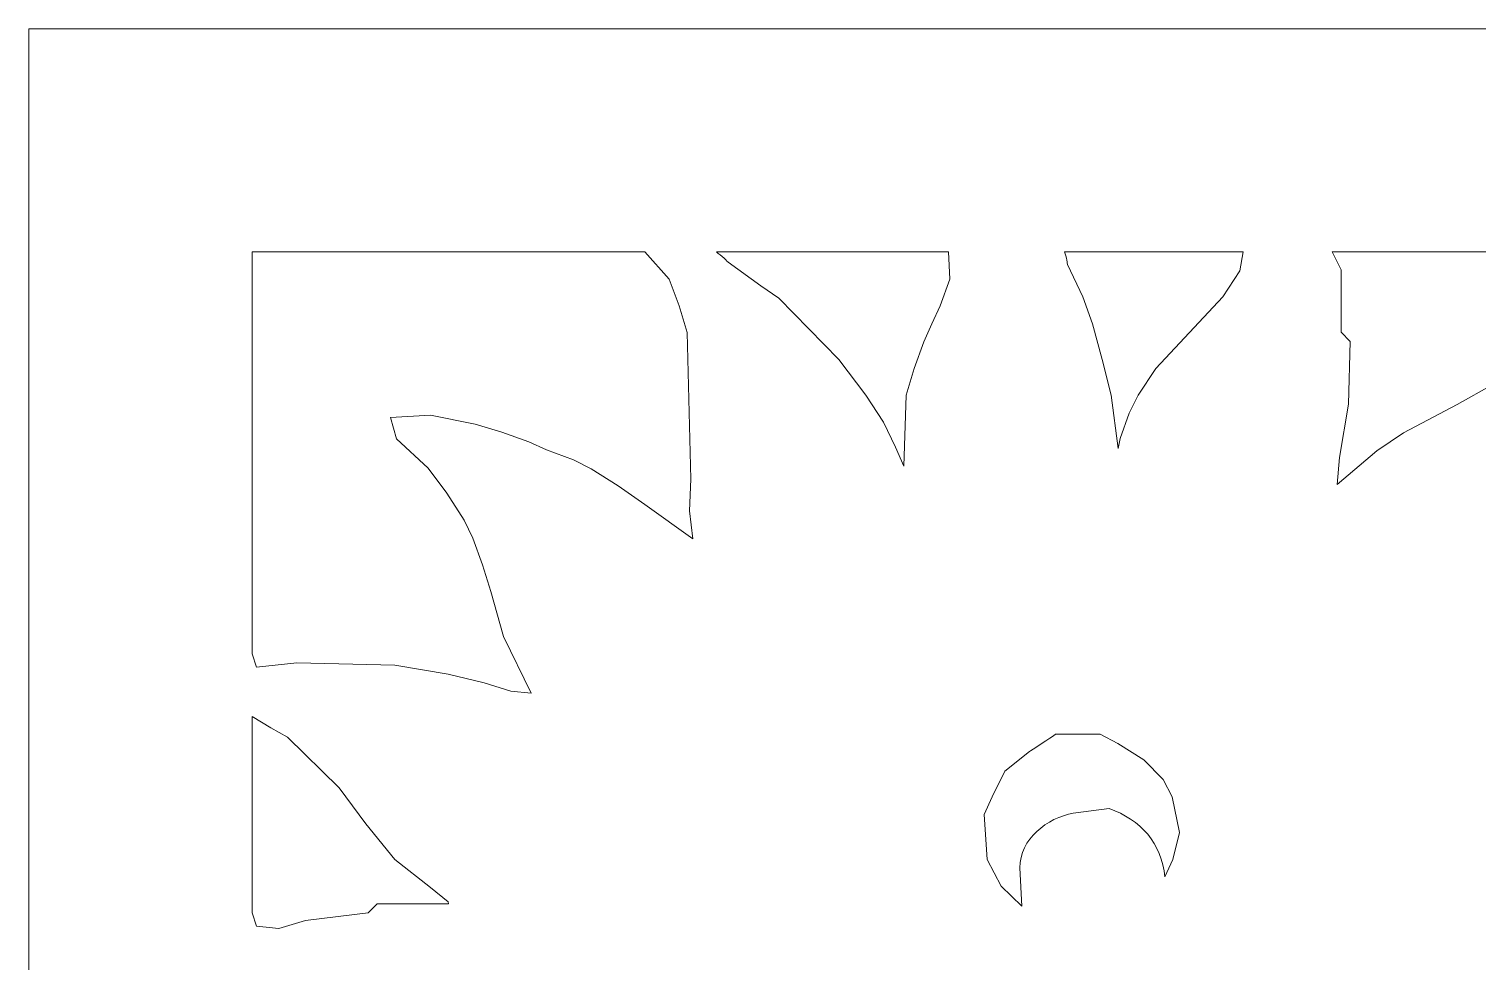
# Model space of a CAD drawing. Header units: centimetres. Extents: x -13.8 to 13.8, y -13.7 to 13.7.
# Drawn here: x 0.735 to 2.599, y -2.061 to -0.862 of the extents above; entities that cross this region are included whole.
import ezdxf

# ---------------------------------------------------------------- set-up
doc = ezdxf.new("R2010")
doc.units = ezdxf.units.CM
doc.header["$MEASUREMENT"] = 0
doc.layers.add('Layer 1', color=7, linetype='Continuous')

msp = doc.modelspace()

# ---------------------------------------------------------------- linework, layer by layer
at = {"layer": 'Layer 1', "lineweight": 0}
msp.add_lwpolyline([(0.73523, -13.67105), (13.55625, -13.67105), (13.55625, -0.86165), (0.73523, -0.86165), (0.73523, -13.67105)], close=True, dxfattribs=at)
at = {"layer": 'Layer 1', "color": 7, "lineweight": 0}
for points, knots in [([(1.02251, -1.14872), (1.02251, -1.14872), (1.52789, -1.14872), (1.52789, -1.14872), (1.52789, -1.14872), (1.52789, -1.14872), (1.55914, -1.18359), (1.55914, -1.18359), (1.55914, -1.18359), (1.55914, -1.18359), (1.57189, -1.21806), (1.57189, -1.21806), (1.57189, -1.21806), (1.57189, -1.21806), (1.58237, -1.25254), (1.58237, -1.25254), (1.58237, -1.25254), (1.58237, -1.25254), (1.58716, -1.44132), (1.58716, -1.44132), (1.58716, -1.44132), (1.58716, -1.44132), (1.58544, -1.48191), (1.58544, -1.48191), (1.58544, -1.48191), (1.58544, -1.48191), (1.58983, -1.51789), (1.58983, -1.51789), (1.58983, -1.51789), (1.58983, -1.51789), (1.52789, -1.4737), (1.52789, -1.4737), (1.52789, -1.4737), (1.52789, -1.4737), (1.49341, -1.44971), (1.49341, -1.44971), (1.49341, -1.44971), (1.49341, -1.44971), (1.45894, -1.42761), (1.45894, -1.42761), (1.45894, -1.42761), (1.45894, -1.42761), (1.43589, -1.41618), (1.43589, -1.41618), (1.43589, -1.41618), (1.43589, -1.41618), (1.40139, -1.40322), (1.40139, -1.40322), (1.40139, -1.40322), (1.40139, -1.40322), (1.37835, -1.39311), (1.37835, -1.39311), (1.37835, -1.39311), (1.37835, -1.39311), (1.34387, -1.38075), (1.34387, -1.38075), (1.34387, -1.38075), (1.34387, -1.38075), (1.3094, -1.37046), (1.3094, -1.37046), (1.3094, -1.37046), (1.3094, -1.37046), (1.25206, -1.35864), (1.25206, -1.35864), (1.25206, -1.35864), (1.25206, -1.35864), (1.20044, -1.3617), (1.20044, -1.3617), (1.20044, -1.3617), (1.20044, -1.3617), (1.20803, -1.3893), (1.20803, -1.3893), (1.20803, -1.3893), (1.20803, -1.3893), (1.24902, -1.42685), (1.24902, -1.42685), (1.24902, -1.42685), (1.24902, -1.42685), (1.2732, -1.45923), (1.2732, -1.45923), (1.2732, -1.45923), (1.2732, -1.45923), (1.29529, -1.49371), (1.29529, -1.49371), (1.29529, -1.49371), (1.29529, -1.49371), (1.30654, -1.51696), (1.30654, -1.51696), (1.30654, -1.51696), (1.30654, -1.51696), (1.31892, -1.55144), (1.31892, -1.55144), (1.31892, -1.55144), (1.31892, -1.55144), (1.32958, -1.58573), (1.32958, -1.58573), (1.32958, -1.58573), (1.32958, -1.58573), (1.34578, -1.64343), (1.34578, -1.64343), (1.34578, -1.64343), (1.34578, -1.64343), (1.38142, -1.71678), (1.38142, -1.71678), (1.38142, -1.71678), (1.38142, -1.71678), (1.35549, -1.71392), (1.35549, -1.71392), (1.35549, -1.71392), (1.35549, -1.71392), (1.32101, -1.70326), (1.32101, -1.70326), (1.32101, -1.70326), (1.32101, -1.70326), (1.27492, -1.69201), (1.27492, -1.69201), (1.27492, -1.69201), (1.27492, -1.69201), (1.20594, -1.68058), (1.20594, -1.68058), (1.20594, -1.68058), (1.20594, -1.68058), (1.07984, -1.67754), (1.07984, -1.67754), (1.07984, -1.67754), (1.07984, -1.67754), (1.02804, -1.68325), (1.02804, -1.68325), (1.02804, -1.68325), (1.02804, -1.68325), (1.02251, -1.66574), (1.02251, -1.66574), (1.02251, -1.66574), (1.02251, -1.66574), (1.02251, -1.14872), (1.02251, -1.14872)], [0, 0, 0, 0, 0.0285714, 0.0285714, 0.0285714, 0.0285714, 0.0571429, 0.0571429, 0.0571429, 0.0571429, 0.0857143, 0.0857143, 0.0857143, 0.0857143, 0.1142857, 0.1142857, 0.1142857, 0.1142857, 0.1428571, 0.1428571, 0.1428571, 0.1428571, 0.1714286, 0.1714286, 0.1714286, 0.1714286, 0.2, 0.2, 0.2, 0.2, 0.2285714, 0.2285714, 0.2285714, 0.2285714, 0.2571429, 0.2571429, 0.2571429, 0.2571429, 0.2857143, 0.2857143, 0.2857143, 0.2857143, 0.3142857, 0.3142857, 0.3142857, 0.3142857, 0.3428571, 0.3428571, 0.3428571, 0.3428571, 0.3714286, 0.3714286, 0.3714286, 0.3714286, 0.4, 0.4, 0.4, 0.4, 0.4285714, 0.4285714, 0.4285714, 0.4285714, 0.4571429, 0.4571429, 0.4571429, 0.4571429, 0.4857143, 0.4857143, 0.4857143, 0.4857143, 0.5142857, 0.5142857, 0.5142857, 0.5142857, 0.5428571, 0.5428571, 0.5428571, 0.5428571, 0.5714286, 0.5714286, 0.5714286, 0.5714286, 0.6, 0.6, 0.6, 0.6, 0.6285714, 0.6285714, 0.6285714, 0.6285714, 0.6571429, 0.6571429, 0.6571429, 0.6571429, 0.6857143, 0.6857143, 0.6857143, 0.6857143, 0.7142857, 0.7142857, 0.7142857, 0.7142857, 0.7428571, 0.7428571, 0.7428571, 0.7428571, 0.7714286, 0.7714286, 0.7714286, 0.7714286, 0.8, 0.8, 0.8, 0.8, 0.8285714, 0.8285714, 0.8285714, 0.8285714, 0.8571429, 0.8571429, 0.8571429, 0.8571429, 0.8857143, 0.8857143, 0.8857143, 0.8857143, 0.9142857, 0.9142857, 0.9142857, 0.9142857, 0.9428571, 0.9428571, 0.9428571, 0.9428571, 1, 1, 1, 1]), ([(1.61991, -1.14872), (1.61991, -1.14872), (1.91863, -1.14872), (1.91863, -1.14872), (1.91863, -1.14872), (1.91863, -1.14872), (1.92035, -1.18357), (1.92035, -1.18357), (1.92035, -1.18357), (1.92035, -1.18357), (1.90797, -1.21805), (1.90797, -1.21805), (1.90797, -1.21805), (1.90797, -1.21805), (1.89731, -1.2411), (1.89731, -1.2411), (1.89731, -1.2411), (1.89731, -1.2411), (1.88702, -1.26415), (1.88702, -1.26415), (1.88702, -1.26415), (1.88702, -1.26415), (1.87427, -1.29863), (1.87427, -1.29863), (1.87427, -1.29863), (1.87427, -1.29863), (1.86398, -1.33311), (1.86398, -1.33311), (1.86398, -1.33311), (1.86398, -1.33311), (1.86112, -1.42455), (1.86112, -1.42455), (1.86112, -1.42455), (1.86112, -1.42455), (1.85046, -1.39997), (1.85046, -1.39997), (1.85046, -1.39997), (1.85046, -1.39997), (1.83503, -1.36758), (1.83503, -1.36758), (1.83503, -1.36758), (1.83503, -1.36758), (1.81217, -1.3331), (1.81217, -1.3331), (1.81217, -1.3331), (1.81217, -1.3331), (1.77769, -1.28701), (1.77769, -1.28701), (1.77769, -1.28701), (1.77769, -1.28701), (1.70014, -1.20832), (1.70014, -1.20832), (1.70014, -1.20832), (1.70014, -1.20832), (1.67709, -1.19213), (1.67709, -1.19213), (1.67709, -1.19213), (1.67709, -1.19213), (1.63499, -1.16184), (1.63499, -1.16184), (1.63499, -1.16184), (1.63497, -1.16187), (1.62639, -1.1529), (1.61991, -1.14872)], [0, 0, 0, 0, 0.0588235, 0.0588235, 0.0588235, 0.0588235, 0.1176471, 0.1176471, 0.1176471, 0.1176471, 0.1764706, 0.1764706, 0.1764706, 0.1764706, 0.2352941, 0.2352941, 0.2352941, 0.2352941, 0.2941176, 0.2941176, 0.2941176, 0.2941176, 0.3529412, 0.3529412, 0.3529412, 0.3529412, 0.4117647, 0.4117647, 0.4117647, 0.4117647, 0.4705882, 0.4705882, 0.4705882, 0.4705882, 0.5294118, 0.5294118, 0.5294118, 0.5294118, 0.5882353, 0.5882353, 0.5882353, 0.5882353, 0.6470588, 0.6470588, 0.6470588, 0.6470588, 0.7058824, 0.7058824, 0.7058824, 0.7058824, 0.7647059, 0.7647059, 0.7647059, 0.7647059, 0.8235294, 0.8235294, 0.8235294, 0.8235294, 0.8823529, 0.8823529, 0.8823529, 0.8823529, 1, 1, 1, 1]), ([(2.06796, -1.14872), (2.06796, -1.14872), (2.29788, -1.14872), (2.29788, -1.14872), (2.29788, -1.14872), (2.29788, -1.14872), (2.29367, -1.1729), (2.29367, -1.1729), (2.29367, -1.1729), (2.29367, -1.1729), (2.27158, -1.20661), (2.27158, -1.20661), (2.27158, -1.20661), (2.27158, -1.20661), (2.18548, -1.29863), (2.18548, -1.29863), (2.18548, -1.29863), (2.18548, -1.29863), (2.16262, -1.33311), (2.16262, -1.33311), (2.16262, -1.33311), (2.16262, -1.33311), (2.151, -1.35597), (2.151, -1.35597), (2.151, -1.35597), (2.151, -1.35597), (2.13957, -1.38873), (2.13957, -1.38873), (2.13957, -1.38873), (2.13957, -1.38873), (2.1369, -1.40169), (2.1369, -1.40169), (2.1369, -1.40169), (2.1369, -1.40169), (2.12812, -1.33311), (2.12812, -1.33311), (2.12812, -1.33311), (2.12812, -1.33311), (2.1165, -1.28702), (2.1165, -1.28702), (2.1165, -1.28702), (2.1165, -1.28702), (2.10412, -1.24111), (2.10412, -1.24111), (2.10412, -1.24111), (2.10412, -1.24111), (2.09174, -1.20663), (2.09174, -1.20663), (2.09174, -1.20663), (2.09174, -1.20663), (2.07174, -1.16472), (2.07174, -1.16472), (2.07174, -1.16472), (2.07177, -1.16472), (2.07063, -1.15499), (2.06796, -1.14872)], [0, 0, 0, 0, 0.0666667, 0.0666667, 0.0666667, 0.0666667, 0.1333333, 0.1333333, 0.1333333, 0.1333333, 0.2, 0.2, 0.2, 0.2, 0.2666667, 0.2666667, 0.2666667, 0.2666667, 0.3333333, 0.3333333, 0.3333333, 0.3333333, 0.4, 0.4, 0.4, 0.4, 0.4666667, 0.4666667, 0.4666667, 0.4666667, 0.5333333, 0.5333333, 0.5333333, 0.5333333, 0.6, 0.6, 0.6, 0.6, 0.6666667, 0.6666667, 0.6666667, 0.6666667, 0.7333333, 0.7333333, 0.7333333, 0.7333333, 0.8, 0.8, 0.8, 0.8, 0.8666667, 0.8666667, 0.8666667, 0.8666667, 1, 1, 1, 1]), ([(2.41258, -1.14872), (2.41258, -1.14872), (3.66472, -1.14872), (3.66472, -1.14872), (3.66472, -1.14872), (3.66472, -1.14872), (3.67634, -1.17195), (3.67634, -1.17195), (3.67634, -1.17195), (3.67634, -1.17195), (3.67634, -1.28662), (3.67634, -1.28662), (3.67634, -1.28662), (3.67634, -1.28662), (3.66472, -1.29845), (3.66472, -1.29845), (3.66472, -1.29845), (3.66472, -1.29845), (3.66472, -1.43619), (3.66472, -1.43619), (3.66472, -1.43619), (3.66472, -1.43619), (3.66856, -1.45924), (3.66856, -1.45924), (3.66856, -1.45924), (3.66856, -1.45924), (3.63027, -1.42495), (3.63027, -1.42495), (3.63027, -1.42495), (3.60225, -1.39561), (3.57407, -1.37333), (3.53825, -1.35407), (3.53825, -1.35407), (3.53825, -1.35407), (3.50375, -1.33216), (3.50375, -1.33216), (3.50375, -1.33216), (3.50375, -1.33216), (3.4348, -1.29861), (3.4348, -1.29861), (3.4348, -1.29861), (3.4348, -1.29861), (3.41173, -1.28795), (3.41173, -1.28795), (3.41173, -1.28795), (3.41173, -1.28795), (3.30277, -1.27004), (3.30277, -1.27004), (3.30277, -1.27004), (3.30277, -1.27004), (3.31687, -1.30147), (3.31687, -1.30147), (3.31687, -1.30147), (3.31687, -1.30147), (3.33248, -1.32243), (3.33248, -1.32243), (3.33248, -1.32243), (3.33248, -1.32243), (3.38029, -1.40204), (3.38029, -1.40204), (3.38029, -1.40204), (3.38029, -1.40204), (3.39, -1.4249), (3.39, -1.4249), (3.39, -1.4249), (3.39, -1.4249), (3.40334, -1.48242), (3.40334, -1.48242), (3.40334, -1.48242), (3.40334, -1.48242), (3.41591, -1.53994), (3.41591, -1.53994), (3.41591, -1.53994), (3.41591, -1.53994), (3.44658, -1.60775), (3.44658, -1.60775), (3.44658, -1.60775), (3.44658, -1.60775), (3.44999, -1.62394), (3.44999, -1.62394), (3.44999, -1.62394), (3.44999, -1.62394), (3.42332, -1.61918), (3.42332, -1.61918), (3.42332, -1.61918), (3.42332, -1.61918), (3.38884, -1.60566), (3.38884, -1.60566), (3.38884, -1.60566), (3.38884, -1.60566), (3.32007, -1.58261), (3.32007, -1.58261), (3.32007, -1.58261), (3.32007, -1.58261), (3.26234, -1.57118), (3.26234, -1.57118), (3.26234, -1.57118), (3.26234, -1.57118), (3.19376, -1.56224), (3.19376, -1.56224), (3.19376, -1.56224), (3.14939, -1.55232), (3.101, -1.55404), (3.06155, -1.5792), (3.06155, -1.5792), (3.06155, -1.5792), (3.06917, -1.60397), (3.06917, -1.60397), (3.06917, -1.60397), (3.06917, -1.60397), (3.10156, -1.62093), (3.10156, -1.62093), (3.10156, -1.62093), (3.15434, -1.65181), (3.19377, -1.69065), (3.21948, -1.74666), (3.21948, -1.74666), (3.21948, -1.74666), (3.2711, -1.81466), (3.2711, -1.81466), (3.2711, -1.81466), (3.2711, -1.81466), (3.32007, -1.86705), (3.32007, -1.86705), (3.32007, -1.86705), (3.32007, -1.86705), (3.27377, -1.86419), (3.27377, -1.86419), (3.27377, -1.86419), (3.27377, -1.86419), (3.21662, -1.87086), (3.21662, -1.87086), (3.21662, -1.87086), (3.21662, -1.87086), (3.12499, -1.87258), (3.12499, -1.87258), (3.12499, -1.87258), (3.12499, -1.87258), (3.11319, -1.8842), (3.11319, -1.8842), (3.11319, -1.8842), (3.11319, -1.8842), (2.99812, -1.8701), (2.99812, -1.8701), (2.99812, -1.8701), (2.99812, -1.8701), (2.95221, -1.85848), (2.95221, -1.85848), (2.95221, -1.85848), (2.95221, -1.85848), (2.88363, -1.8497), (2.88363, -1.8497), (2.88363, -1.8497), (2.88363, -1.8497), (2.80305, -1.84968), (2.80305, -1.84968), (2.80305, -1.84968), (2.80305, -1.84968), (2.8202, -1.84418), (2.8202, -1.84418), (2.8202, -1.84418), (2.8202, -1.84418), (2.94955, -1.71215), (2.94955, -1.71215), (2.94955, -1.71215), (2.94955, -1.71215), (2.96365, -1.6891), (2.96365, -1.6891), (2.96365, -1.6891), (2.96365, -1.6891), (3.02993, -1.5626), (3.02993, -1.5626), (3.02993, -1.5626), (3.02993, -1.5626), (3.05089, -1.50545), (3.05089, -1.50545), (3.05089, -1.50545), (3.05089, -1.50545), (3.04118, -1.48124), (3.04118, -1.48124), (3.04118, -1.48124), (3.04118, -1.48124), (2.96366, -1.5281), (2.96366, -1.5281), (2.96366, -1.5281), (2.96366, -1.5281), (2.9408, -1.5399), (2.9408, -1.5399), (2.9408, -1.5399), (2.9408, -1.5399), (2.83756, -1.57229), (2.83756, -1.57229), (2.83756, -1.57229), (2.78861, -1.57343), (2.74575, -1.58049), (2.69982, -1.59706), (2.69982, -1.59706), (2.69982, -1.59706), (2.67659, -1.60772), (2.67659, -1.60772), (2.67659, -1.60772), (2.67659, -1.60772), (2.65182, -1.6123), (2.65182, -1.6123), (2.65182, -1.6123), (2.65182, -1.6123), (2.68611, -1.55134), (2.68611, -1.55134), (2.68611, -1.55134), (2.68611, -1.55134), (2.71315, -1.48239), (2.71315, -1.48239), (2.71315, -1.48239), (2.71315, -1.48239), (2.72439, -1.44791), (2.72439, -1.44791), (2.72439, -1.44791), (2.72439, -1.44791), (2.74381, -1.37896), (2.74381, -1.37896), (2.74381, -1.37896), (2.74381, -1.37896), (2.74572, -1.32104), (2.74572, -1.32104), (2.74572, -1.32104), (2.74572, -1.32104), (2.75715, -1.30961), (2.75715, -1.30961), (2.75715, -1.30961), (2.75715, -1.30961), (2.75715, -1.20634), (2.75715, -1.20634), (2.75715, -1.20634), (2.75715, -1.20634), (2.71201, -1.21796), (2.71201, -1.21796), (2.71201, -1.21796), (2.68706, -1.26006), (2.65886, -1.29167), (2.61904, -1.31948), (2.61904, -1.31948), (2.61904, -1.31948), (2.57313, -1.3452), (2.57313, -1.3452), (2.57313, -1.3452), (2.57313, -1.3452), (2.50418, -1.38158), (2.50418, -1.38158), (2.50418, -1.38158), (2.50418, -1.38158), (2.4697, -1.40481), (2.4697, -1.40481), (2.4697, -1.40481), (2.4697, -1.40481), (2.41903, -1.44786), (2.41903, -1.44786), (2.41903, -1.44786), (2.41903, -1.44786), (2.42189, -1.41338), (2.42189, -1.41338), (2.42189, -1.41338), (2.42189, -1.41338), (2.43351, -1.34443), (2.43351, -1.34443), (2.43351, -1.34443), (2.43351, -1.34443), (2.4356, -1.26386), (2.4356, -1.26386), (2.4356, -1.26386), (2.4356, -1.26386), (2.42398, -1.25203), (2.42398, -1.25203), (2.42398, -1.25203), (2.42398, -1.25203), (2.42398, -1.17183), (2.42398, -1.17183), (2.42398, -1.17183), (2.42398, -1.17183), (2.41258, -1.14872), (2.41258, -1.14872)], [0, 0, 0, 0, 0.0140845, 0.0140845, 0.0140845, 0.0140845, 0.028169, 0.028169, 0.028169, 0.028169, 0.0422535, 0.0422535, 0.0422535, 0.0422535, 0.056338, 0.056338, 0.056338, 0.056338, 0.0704225, 0.0704225, 0.0704225, 0.0704225, 0.084507, 0.084507, 0.084507, 0.084507, 0.0985915, 0.0985915, 0.0985915, 0.0985915, 0.1126761, 0.1126761, 0.1126761, 0.1126761, 0.1267606, 0.1267606, 0.1267606, 0.1267606, 0.1408451, 0.1408451, 0.1408451, 0.1408451, 0.1549296, 0.1549296, 0.1549296, 0.1549296, 0.1690141, 0.1690141, 0.1690141, 0.1690141, 0.1830986, 0.1830986, 0.1830986, 0.1830986, 0.1971831, 0.1971831, 0.1971831, 0.1971831, 0.2112676, 0.2112676, 0.2112676, 0.2112676, 0.2253521, 0.2253521, 0.2253521, 0.2253521, 0.2394366, 0.2394366, 0.2394366, 0.2394366, 0.2535211, 0.2535211, 0.2535211, 0.2535211, 0.2676056, 0.2676056, 0.2676056, 0.2676056, 0.2816901, 0.2816901, 0.2816901, 0.2816901, 0.2957746, 0.2957746, 0.2957746, 0.2957746, 0.3098592, 0.3098592, 0.3098592, 0.3098592, 0.3239437, 0.3239437, 0.3239437, 0.3239437, 0.3380282, 0.3380282, 0.3380282, 0.3380282, 0.3521127, 0.3521127, 0.3521127, 0.3521127, 0.3661972, 0.3661972, 0.3661972, 0.3661972, 0.3802817, 0.3802817, 0.3802817, 0.3802817, 0.3943662, 0.3943662, 0.3943662, 0.3943662, 0.4084507, 0.4084507, 0.4084507, 0.4084507, 0.4225352, 0.4225352, 0.4225352, 0.4225352, 0.4366197, 0.4366197, 0.4366197, 0.4366197, 0.4507042, 0.4507042, 0.4507042, 0.4507042, 0.4647887, 0.4647887, 0.4647887, 0.4647887, 0.4788732, 0.4788732, 0.4788732, 0.4788732, 0.4929577, 0.4929577, 0.4929577, 0.4929577, 0.5070423, 0.5070423, 0.5070423, 0.5070423, 0.5211268, 0.5211268, 0.5211268, 0.5211268, 0.5352113, 0.5352113, 0.5352113, 0.5352113, 0.5492958, 0.5492958, 0.5492958, 0.5492958, 0.5633803, 0.5633803, 0.5633803, 0.5633803, 0.5774648, 0.5774648, 0.5774648, 0.5774648, 0.5915493, 0.5915493, 0.5915493, 0.5915493, 0.6056338, 0.6056338, 0.6056338, 0.6056338, 0.6197183, 0.6197183, 0.6197183, 0.6197183, 0.6338028, 0.6338028, 0.6338028, 0.6338028, 0.6478873, 0.6478873, 0.6478873, 0.6478873, 0.6619718, 0.6619718, 0.6619718, 0.6619718, 0.6760563, 0.6760563, 0.6760563, 0.6760563, 0.6901408, 0.6901408, 0.6901408, 0.6901408, 0.7042254, 0.7042254, 0.7042254, 0.7042254, 0.7183099, 0.7183099, 0.7183099, 0.7183099, 0.7323944, 0.7323944, 0.7323944, 0.7323944, 0.7464789, 0.7464789, 0.7464789, 0.7464789, 0.7605634, 0.7605634, 0.7605634, 0.7605634, 0.7746479, 0.7746479, 0.7746479, 0.7746479, 0.7887324, 0.7887324, 0.7887324, 0.7887324, 0.8028169, 0.8028169, 0.8028169, 0.8028169, 0.8169014, 0.8169014, 0.8169014, 0.8169014, 0.8309859, 0.8309859, 0.8309859, 0.8309859, 0.8450704, 0.8450704, 0.8450704, 0.8450704, 0.8591549, 0.8591549, 0.8591549, 0.8591549, 0.8732394, 0.8732394, 0.8732394, 0.8732394, 0.8873239, 0.8873239, 0.8873239, 0.8873239, 0.9014085, 0.9014085, 0.9014085, 0.9014085, 0.915493, 0.915493, 0.915493, 0.915493, 0.9295775, 0.9295775, 0.9295775, 0.9295775, 0.943662, 0.943662, 0.943662, 0.943662, 0.9577465, 0.9577465, 0.9577465, 0.9577465, 0.971831, 0.971831, 0.971831, 0.971831, 1, 1, 1, 1]), ([(1.02251, -1.74649), (1.02251, -1.74649), (1.04632, -1.76099), (1.04632, -1.76099), (1.04632, -1.76099), (1.04632, -1.76099), (1.06802, -1.77337), (1.06802, -1.77337), (1.06802, -1.77337), (1.06802, -1.77337), (1.13432, -1.83851), (1.13432, -1.83851), (1.13432, -1.83851), (1.13432, -1.83851), (1.1688, -1.88463), (1.1688, -1.88463), (1.1688, -1.88463), (1.1688, -1.88463), (1.20594, -1.93053), (1.20594, -1.93053), (1.20594, -1.93053), (1.20594, -1.93053), (1.25206, -1.96673), (1.25206, -1.96673), (1.25206, -1.96673), (1.25206, -1.96673), (1.27492, -1.9852), (1.27492, -1.9852), (1.27492, -1.9852), (1.27492, -1.9852), (1.27529, -1.98768), (1.27529, -1.98768), (1.27529, -1.98768), (1.27529, -1.98768), (1.18327, -1.98768), (1.18327, -1.98768), (1.18327, -1.98768), (1.18327, -1.98768), (1.17187, -1.99911), (1.17187, -1.99911), (1.17187, -1.99911), (1.17187, -1.99911), (1.09109, -2.00901), (1.09109, -2.00901), (1.09109, -2.00901), (1.09109, -2.00901), (1.0568, -2.0193), (1.0568, -2.0193), (1.0568, -2.0193), (1.0568, -2.0193), (1.02804, -2.01663), (1.02804, -2.01663), (1.02804, -2.01663), (1.02804, -2.01663), (1.02251, -1.99911), (1.02251, -1.99911), (1.02251, -1.99911), (1.02251, -1.99911), (1.02251, -1.74649), (1.02251, -1.74649)], [0, 0, 0, 0, 0.0625, 0.0625, 0.0625, 0.0625, 0.125, 0.125, 0.125, 0.125, 0.1875, 0.1875, 0.1875, 0.1875, 0.25, 0.25, 0.25, 0.25, 0.3125, 0.3125, 0.3125, 0.3125, 0.375, 0.375, 0.375, 0.375, 0.4375, 0.4375, 0.4375, 0.4375, 0.5, 0.5, 0.5, 0.5, 0.5625, 0.5625, 0.5625, 0.5625, 0.625, 0.625, 0.625, 0.625, 0.6875, 0.6875, 0.6875, 0.6875, 0.75, 0.75, 0.75, 0.75, 0.8125, 0.8125, 0.8125, 0.8125, 0.875, 0.875, 0.875, 0.875, 1, 1, 1, 1]), ([(2.05653, -1.76916), (2.05653, -1.76916), (2.11368, -1.76916), (2.11368, -1.76916), (2.11368, -1.76916), (2.11368, -1.76916), (2.13654, -1.78117), (2.13654, -1.78117), (2.13654, -1.78117), (2.13654, -1.78117), (2.17025, -1.80231), (2.17025, -1.80231), (2.17025, -1.80231), (2.17025, -1.80231), (2.19502, -1.82784), (2.19502, -1.82784), (2.19502, -1.82784), (2.19502, -1.82784), (2.20645, -1.85012), (2.20645, -1.85012), (2.20645, -1.85012), (2.20645, -1.85012), (2.21616, -1.89603), (2.21616, -1.89603), (2.21616, -1.89603), (2.21616, -1.89603), (2.2074, -1.93051), (2.2074, -1.93051), (2.2074, -1.93051), (2.2074, -1.93051), (2.19711, -1.95318), (2.19711, -1.95318), (2.19711, -1.95318), (2.1933, -1.90995), (2.16586, -1.87888), (2.1253, -1.86518), (2.1253, -1.86518), (2.1253, -1.86518), (2.07921, -1.87108), (2.07921, -1.87108), (2.07921, -1.87108), (2.04587, -1.87698), (2.01044, -1.90423), (2.01044, -1.94138), (2.01044, -1.94138), (2.01044, -1.94138), (2.01311, -1.99072), (2.01311, -1.99072), (2.01311, -1.99072), (2.01311, -1.99072), (1.98663, -1.965), (1.98663, -1.965), (1.98663, -1.965), (1.98663, -1.965), (1.96835, -1.93052), (1.96835, -1.93052), (1.96835, -1.93052), (1.96835, -1.93052), (1.96454, -1.87263), (1.96454, -1.87263), (1.96454, -1.87263), (1.96454, -1.87263), (1.97483, -1.85014), (1.97483, -1.85014), (1.97483, -1.85014), (1.97483, -1.85014), (1.99102, -1.8168), (1.99102, -1.8168), (1.99102, -1.8168), (1.99102, -1.8168), (2.02282, -1.79166), (2.02282, -1.79166), (2.02282, -1.79166), (2.02282, -1.79165), (2.05179, -1.77337), (2.05653, -1.76916)], [0, 0, 0, 0, 0.05, 0.05, 0.05, 0.05, 0.1, 0.1, 0.1, 0.1, 0.15, 0.15, 0.15, 0.15, 0.2, 0.2, 0.2, 0.2, 0.25, 0.25, 0.25, 0.25, 0.3, 0.3, 0.3, 0.3, 0.35, 0.35, 0.35, 0.35, 0.4, 0.4, 0.4, 0.4, 0.45, 0.45, 0.45, 0.45, 0.5, 0.5, 0.5, 0.5, 0.55, 0.55, 0.55, 0.55, 0.6, 0.6, 0.6, 0.6, 0.65, 0.65, 0.65, 0.65, 0.7, 0.7, 0.7, 0.7, 0.75, 0.75, 0.75, 0.75, 0.8, 0.8, 0.8, 0.8, 0.85, 0.85, 0.85, 0.85, 0.9, 0.9, 0.9, 0.9, 1, 1, 1, 1])]:
    msp.add_open_spline(points, degree=3, knots=knots, dxfattribs=at)

doc.saveas('drawing.dxf')
